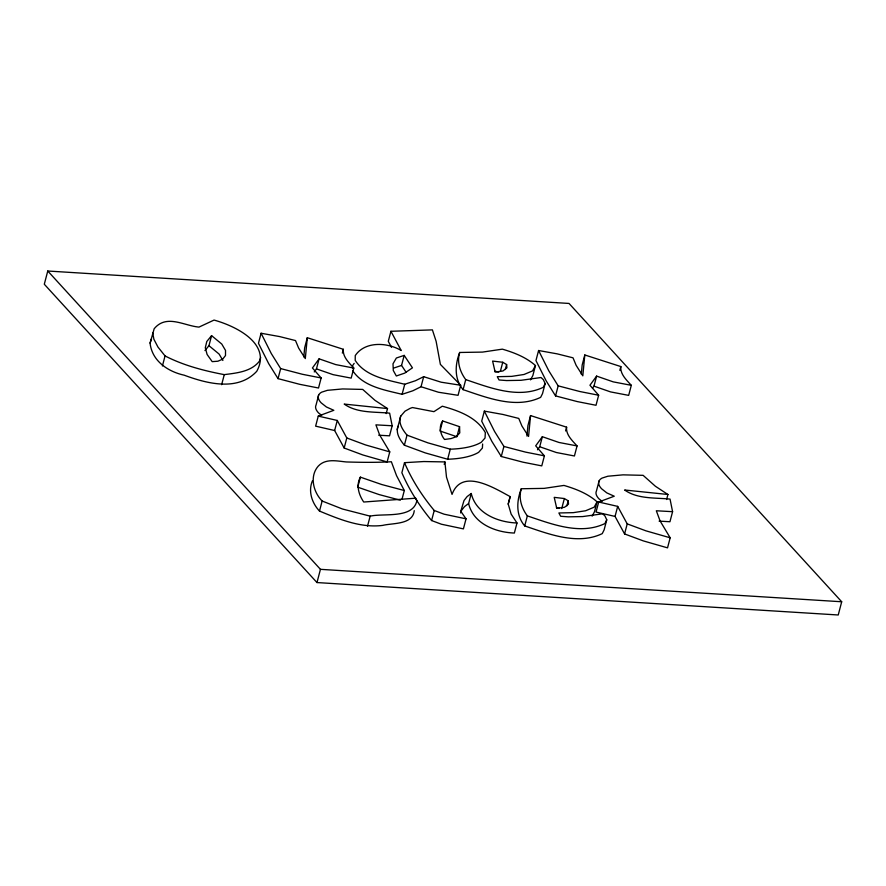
<?xml version="1.0" encoding="UTF-8"?>
<svg xmlns="http://www.w3.org/2000/svg" width="886" height="886" viewBox="0 0 886 886"><rect width="100%" height="100%" fill="white"/><g stroke="black" fill="none" stroke-linecap="round" stroke-linejoin="round"><path stroke-width="1.33" d="M352.595 368.033L352.617 365.619L354.167 363.382M482.626 444.019L482.394 448.061L478.661 452.303A92.731 33.081 14.7 0 1 447.651 459.236L425.302 452.912L404.381 445.204C400.14 440.054 395.366 433.132 398.069 426.21M414.26 510.668C412.754 524.855 392.819 522.906 382.63 525.409C360.746 528.145 339.393 519.296 319.503 511.078C311.994 503.182 307.974 491.265 312.415 480.843M303.798 356.892L304.662 347.766L307.298 337.721L343.347 349.305C342.472 356.859 349.162 362.895 353.813 368.067L351.177 378.112L333.103 374.656L316.468 368.897L314.242 371.932M526.926 436.056L527.923 425.623L530.559 415.578L566.597 427.174C565.722 434.727 572.411 440.763 577.063 445.924L574.427 455.98L556.353 452.513L539.718 446.754L537.492 449.8M581.294 374.158L582.168 365.032L584.804 354.976L620.842 366.571C619.967 374.125 626.657 380.16 631.308 385.321L628.672 395.377L610.598 391.911L593.974 386.152L592.49 388.179M307.298 337.721L305.305 358.586L298.648 348.098L295.514 340.567L279.688 336.591L261.093 333.247L258.457 343.303L268.646 363.581L278.027 378.632L299.69 384.314L318.517 388.013L321.153 377.968L312.437 367.978L319.104 358.841L335.739 364.6L353.813 368.067M530.559 415.578L528.565 436.444L521.898 425.956L518.764 418.425L502.938 414.46L484.343 411.115L481.707 421.16L491.896 441.438L501.277 456.5L522.939 462.171L541.767 465.881L544.403 455.836L535.687 445.835L542.354 436.709L558.988 442.468L577.063 445.924M584.804 354.976L582.811 375.841L576.144 365.353L573.02 357.822L557.183 353.857L538.588 350.513L535.952 360.558L546.153 380.836L555.533 395.898L577.196 401.568L596.012 405.279L598.648 395.234L589.943 385.233L596.61 376.107L613.234 381.866L631.308 385.321M400.705 416.154C398.002 423.076 402.776 430.009 407.017 435.148L427.938 442.867L450.287 449.18A92.731 33.081 14.7 0 0 481.286 442.258L485.03 438.016L485.34 432.623C476.701 417.14 458.472 410.672 442.302 406.209L433.93 411.658L412.433 407.538L410.085 408.38L404.991 411.204L400.705 416.154L397.161 429.699M47.766 271.016L44.3 284.24L316.978 582.556L838.234 614.984L841.7 601.76L569.022 303.444L47.766 271.016L320.444 569.333L841.7 601.76M150.088 343.103L154.175 328.739C166.446 313.854 183.989 325.782 198.985 327.1L214.047 320.079C235.477 325.959 272.091 343.635 256.752 371.3C237.769 391.723 206.903 383.583 184.188 375.188C167.93 371.655 151.894 360.868 150.088 343.103L151.539 338.784M162.415 365.973L165.051 355.928L157.929 347.013L153.898 339.272L152.724 333.047M204.954 350.557L208.952 345.695L211.588 335.639L221.755 344.034L225.52 350.435L225.498 355.541L222.652 359.162L217.912 361.211L212.197 361.643L207.102 354.478L205.297 347.755L206.792 341.487L211.588 335.639M221.644 384.679L224.28 374.634C236.662 373.006 251.048 371.799 259.388 361.244L260.683 357.501M278.027 378.632L280.663 368.587L271.282 353.536L261.093 333.247M316.468 368.897L319.104 358.841M318.683 394.99L316.047 405.035A34.454 12.293 14.7 0 0 318.539 412.909L321.684 415.379M386.196 413.596L387.514 408.568L374.977 400.328L362.706 389.419L342.616 388.943L327.443 390.316L321.696 392.155A34.454 12.293 14.7 0 0 321.175 402.853L326.413 406.984L333.823 410.307L318.262 416.099L315.626 426.155L334.642 430.518L344.167 448.017L362.883 454.972L387.127 461.927L389.762 451.882L379.662 435.015L375.908 424.859L392.177 425.767L389.541 435.823L378.699 435.214M342.35 353.082L343.347 349.305M334.642 430.518L337.278 420.462L318.262 416.099M319.503 511.078L322.139 501.022C313.323 492.095 309.325 476.38 318.218 466.169C325.671 458.217 336.735 461.041 346.271 461.949C361.3 462.414 376.351 462.592 391.368 461.761L396.54 475.638L404.304 490.523L402 499.316M344.167 448.017L346.803 437.972L337.278 420.462M316.978 582.556L320.444 569.333M352.573 370.459C362.928 386.573 384.768 390.039 402.1 394.314L412.843 390.781L421.027 386.739L438.481 392.243L458.062 395.311L460.698 385.255L440.386 364.401L436.122 341.298L432.401 329.88L390.925 331.286L388.289 341.331L391.501 347.345M404.304 490.523L381.711 484.52L360.38 477.144L357.745 487.189L379.075 494.565L400.339 500.213M406.065 372.22L401.557 365.431L404.193 355.386L396.363 358.01L393.007 363.792L393.284 370.503L396.33 375.985L404.714 373.117L412.444 367.834L404.193 355.386M367.524 526.195L370.16 516.15C383.549 513.049 413.142 519.063 416.896 500.612L415.7 498.198L363.714 502.019C358.808 494.853 355.84 485.24 360.38 477.144M402.1 394.314L404.736 384.258L415.479 380.725L423.674 376.683L441.117 382.198L460.698 385.255M404.381 445.204L407.017 435.148M421.027 386.739L423.674 376.683M508.21 504.145L510.181 496.614C494.388 488.175 461.883 467.586 452.048 494.388L446.5 477.133L444.894 461.916L423.807 461.54L404.503 462.68L401.867 472.736C409.243 490.036 419.554 506.105 431.593 520.536L441.438 524.235L463.411 528.876L466.047 518.831L460.775 511.244L464.02 500.524L467.143 496.548L471.252 493.491C475.948 513.714 498.209 522.33 516.992 522.995L514.356 533.04C495.573 532.386 473.312 523.759 468.616 503.536L471.252 493.491M459.701 352.473C454.895 364.6 454.186 379.142 463.101 389.652C487.378 397.814 515.851 409.166 540.637 397.36L542.52 393.594L545.156 383.549L543.273 379.551L541.003 377.525L521.023 380.304L506.648 380.559L499.039 379.983L497.279 376.694L511.687 376.373L524.036 374.479L532.552 370.902L535.476 365.541C526.107 357.268 514.19 352.606 502.351 349.15L482.516 352.096L459.701 352.473C456.711 361.743 460.011 372.02 465.737 379.607C490.013 387.769 518.498 399.121 543.273 387.315L545.156 383.549M442.635 420.95L439.999 431.006L456.91 436.732L459.546 426.675L442.635 420.95C438.515 426.72 440.342 434.306 444.539 439.478L451.029 438.581L456.379 436.676L459.779 432.866L459.546 426.675M463.101 389.652L465.737 379.607M444.229 464.419L444.894 461.916M431.593 520.536L434.229 510.491C422.19 496.049 411.879 479.99 404.503 462.68M447.651 459.225L450.287 449.18M500.446 371.057L502.75 362.263L492.605 361.078L495.152 372.076L502.949 370.979L506.914 367.834L506.615 364.534L502.75 362.263M505.297 369.562L506.615 364.534M501.277 456.5L503.912 446.444L494.532 431.393L484.343 411.115M535.476 365.541L532.84 375.586L530.504 379.873M521.311 488.751C516.505 500.878 515.785 515.419 524.7 525.93C548.988 534.092 577.462 545.444 602.247 533.638L604.119 529.872L606.755 519.827L604.883 515.829L602.602 513.802L582.623 516.582L568.258 516.837L560.639 516.261L558.878 512.972L573.286 512.651L585.635 510.757L594.163 507.18L597.075 501.819C587.717 493.546 575.8 488.884 563.961 485.428L544.126 488.374L521.311 488.751C518.321 498.021 521.61 508.298 527.336 515.885C551.624 524.047 580.097 535.399 604.883 523.582L606.755 519.827M539.718 446.754L542.354 436.709M555.533 395.898L558.169 385.853L548.788 370.791L538.588 350.513M524.7 525.93L527.336 515.885M565.611 430.939L566.597 427.174M561.724 508.586L564.36 498.541L554.215 497.356L556.751 508.354L564.559 507.257L568.524 504.112L568.214 500.811L564.36 498.541M593.974 386.152L596.61 376.107M566.896 505.84L568.214 500.811M619.857 370.337L620.842 366.571M599.091 480.899L596.455 490.955A34.454 12.293 14.7 0 0 598.947 498.818L602.092 501.299M597.075 501.819L594.44 511.864L592.103 516.15M666.604 499.505L667.922 494.488L655.385 486.248L643.114 475.339L623.024 474.852L607.851 476.225L602.103 478.075A34.454 12.293 14.7 0 0 601.583 488.762L606.821 492.893L614.242 496.215L598.681 502.019L596.045 512.064L615.05 516.427L624.575 533.937L643.302 540.892L667.535 547.847L670.17 537.791L660.081 520.924L656.327 510.768L672.585 511.687L669.949 521.732L659.106 521.123M615.05 516.427L617.686 506.382L598.681 502.019M624.575 533.937L627.222 523.881L617.686 506.382M510.181 496.614L508.199 504.023L511.133 514.079L516.992 522.995M460.665 512.961L461.385 510.58L464.508 506.604L468.616 503.536M393.716 368.067L401.557 365.431M387.514 408.568L344.2 404.082C357.235 413.297 374.457 411.658 389.641 413.175L392.177 425.767M667.922 494.488L624.608 490.002C637.643 499.206 654.865 497.567 670.049 499.095L672.585 511.687M466.047 518.831L444.074 514.179L434.229 510.491M598.648 395.234L579.832 391.523L558.169 385.853M321.153 377.968L302.325 374.257L280.663 368.587M544.403 455.836L525.586 452.126L503.912 446.444M494.864 371.234L498.807 372.042M556.463 507.512L559.099 508.055M224.28 374.634C203.924 370.747 183.546 365.486 165.051 355.928M404.736 384.258C387.404 379.983 365.564 376.528 355.208 360.403L355.253 355.574C364.966 341.032 387.525 342.273 401.214 350.524L390.925 331.286M370.16 516.15L342.461 509.007L322.139 501.022M389.762 451.882L365.519 444.927L346.803 437.972M670.17 537.791L645.938 530.836L627.222 523.881M208.952 345.695L219.119 354.079L222.884 360.48"/></g></svg>
